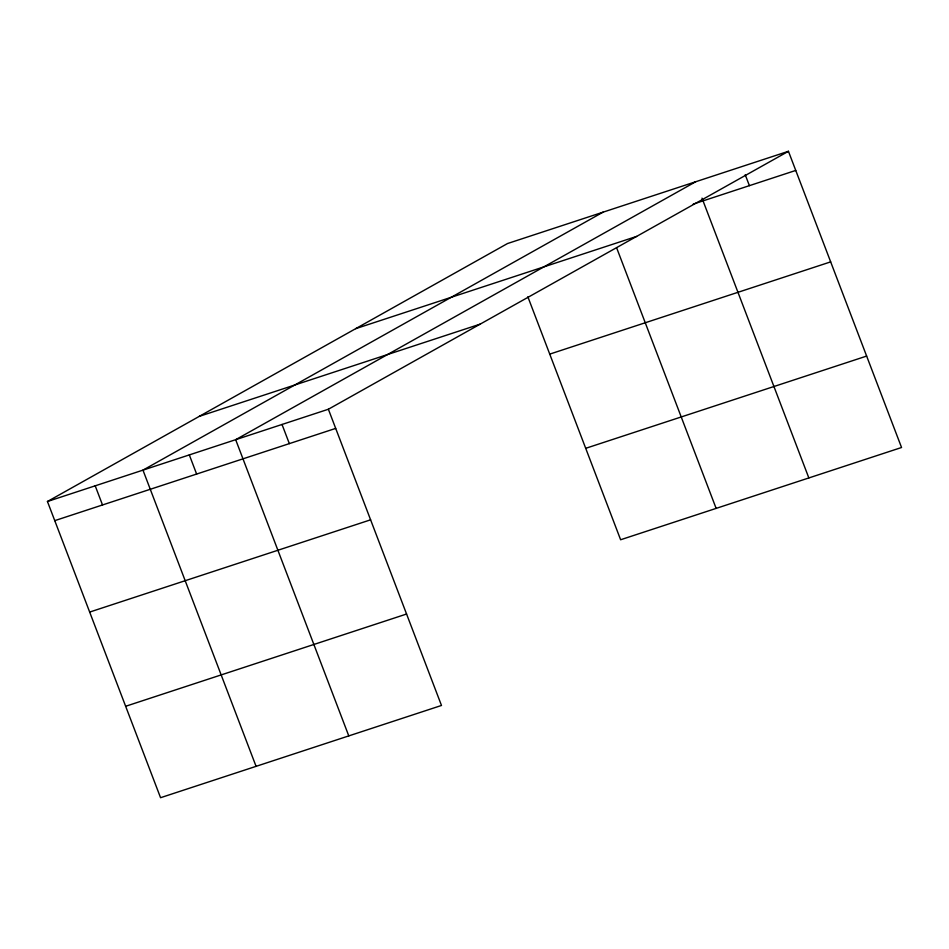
<?xml version="1.0" encoding="UTF-8"?>
<svg xmlns="http://www.w3.org/2000/svg" width="949" height="949" viewBox="0 0 949 949"><rect width="100%" height="100%" fill="white"/><g stroke="black" fill="none" stroke-linecap="round" stroke-linejoin="round"><path stroke-width="1.42" d="M788.441 151.294L328.378 409.244L441.487 705.463L160.559 797.706L47.45 501.499L507.513 243.537L788.441 151.294L901.55 447.501L620.622 539.756L527.858 296.8M603.03 212.173L142.967 470.135L256.076 766.341M695.736 181.733L235.672 439.695L348.781 735.902M693.209 204.106L795.748 170.44M355.697 328.662L636.613 236.42M199.266 416.374L480.194 324.119M47.45 501.499L328.378 409.244M549.744 354.119L830.66 261.877M54.757 520.645L335.685 428.402M585.711 448.319L866.639 356.077M89.68 612.069L370.596 519.827M125.648 706.281L406.575 614.027M745.214 174.723L749.402 185.66M701.999 198.139L808.845 477.94M616.589 247.701L716.139 508.391M282.019 424.464L289.338 443.622M189.314 454.915L196.633 474.061M95.208 485.817L102.516 504.963"/></g></svg>
